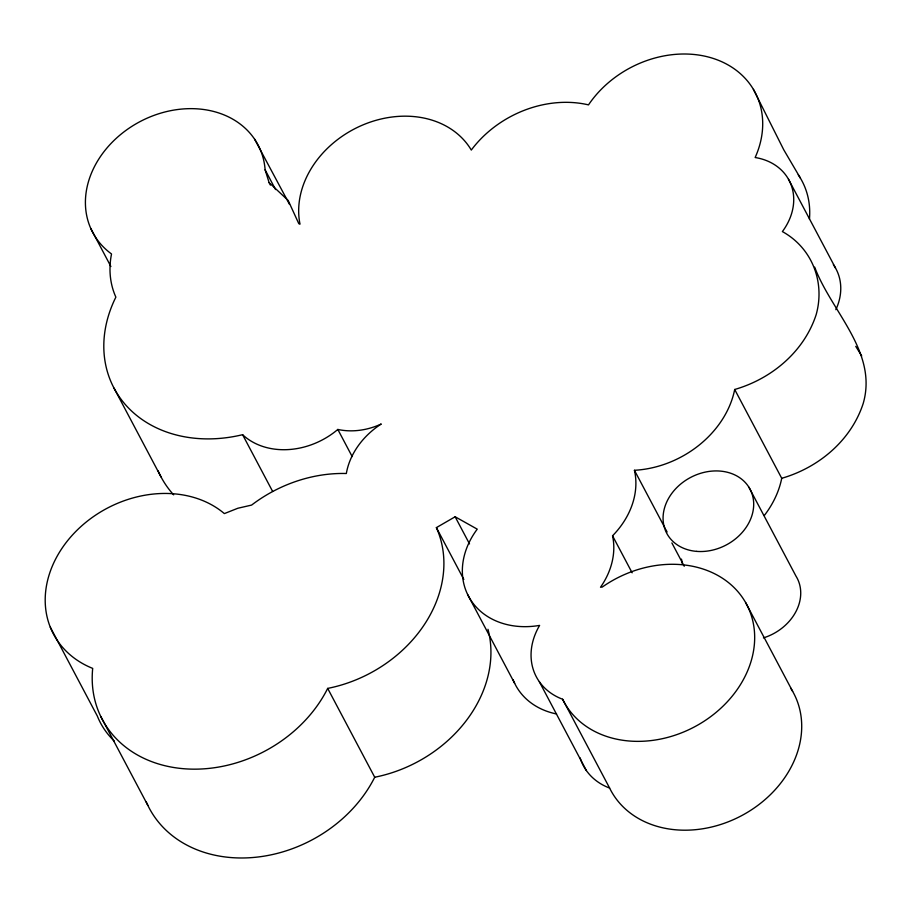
<?xml version="1.0" encoding="UTF-8"?>
<svg xmlns="http://www.w3.org/2000/svg" width="912" height="912" viewBox="0 0 912 912"><rect width="100%" height="100%" fill="white"/><g stroke="black" fill="none" stroke-linecap="round" stroke-linejoin="round"><path stroke-width="1.37" d="M275.572 189.559L265.118 169.826A93.537 75.764 -27.9 0 0 138.453 122.459A93.537 75.764 -27.9 0 0 111.526 253.969A99.146 80.313 -27.9 0 0 115.87 297.141A131.111 106.202 -27.9 0 0 126.928 406.342A131.111 106.202 -27.9 0 0 242.592 434.693A70.714 57.285 -27.9 0 0 337.828 429.449A62.312 50.479 -27.9 0 0 381.262 423.989A72.846 59.018 -27.9 0 0 346.332 473.51A127.247 103.079 -27.9 0 0 251.598 505.088L237.861 508.246L224.363 513.593A106.294 86.104 -27.9 0 0 69.802 538.012A106.294 86.104 -27.9 0 0 92.693 668.393A128.649 104.219 -27.9 0 0 183.358 768.691A128.649 104.219 -27.9 0 0 327.682 688.4A127.247 103.079 -27.9 0 0 436.381 527.626L455.145 516.773L477.238 529.154A78.751 63.794 -27.9 0 0 470.786 600.096A78.751 63.794 -27.9 0 0 539.619 625.404A68.001 55.085 -27.9 0 0 562.601 699.242L609.626 788.071A103.535 83.858 -27.9 0 0 743.451 814.655A103.535 83.858 -27.9 0 0 790.579 687.979M562.601 699.242A103.535 83.858 -27.9 0 0 697.418 725.268A103.535 83.858 -27.9 0 0 742.516 597.622A103.535 83.858 -27.9 0 0 602.228 587.077L600.529 587.225A78.751 63.794 -27.9 0 0 612.545 535.8A81.647 66.143 -27.9 0 0 634.433 470.296A95.099 77.03 -27.9 0 0 734.696 389.481C771.586 378.822 804.088 351.724 816.172 314.629C825.246 282.139 812.193 248.064 782.382 231.58A60.523 49.031 -27.9 0 0 755.147 157.514A98.713 79.96 -27.9 0 0 712.625 58.243A98.713 79.96 -27.9 0 0 588.502 104.88A100.673 81.544 -27.9 0 0 471.299 150.058A94.358 76.437 -27.9 0 0 361.87 125.366A94.358 76.437 -27.9 0 0 300.002 224.181L298.794 223.679L288.181 200.458L269.108 182.617L265.118 169.826M764.245 515.588A95.099 77.03 -27.9 0 0 781.721 478.298C818.611 467.651 851.113 440.553 863.208 403.457C878.085 351.929 831.254 311.71 814.678 267.113M855.764 346.366L861.715 355.931M800.428 178.182L783.739 149.762L753.392 89.353M254.608 139.194L289.48 204.334M586.359 770.549L539.334 681.72M748.9 487.202L795.925 576.019A47.139 38.19 -27.9 0 1 763.435 637.898M788.47 179.208L835.506 268.025M734.696 389.481L781.721 478.298M745.606 602.524L792.631 691.353M634.433 470.296L665.133 528.276M665.794 529.507L667.094 531.981M671.882 542.936L684.239 566.249M612.545 535.8L632.141 572.816M455.145 516.773L469.52 543.917M269.108 182.617L270.408 185.09M436.381 527.626L463.82 579.439M467.628 594.499L514.653 683.316M337.828 429.449L352.192 456.593M242.592 434.693L272.631 491.443M110.888 266.532L90.79 228.479M327.682 688.4L374.718 777.229A128.649 104.219 -27.9 0 1 256.34 857.189A128.649 104.219 -27.9 0 1 146.159 801.671M114.023 388.124L161.048 476.953M100.822 716.581L147.858 805.399M50.297 627.205L97.322 716.034A106.294 86.104 -27.9 0 0 114.285 741.057M487.966 629.291A127.247 103.079 -27.9 0 1 374.718 777.229M556.548 713.971A78.751 63.794 -27.9 0 1 513.068 679.679M609.626 788.071A68.001 55.085 -27.9 0 1 580.157 757.929M681.469 559.113A81.647 66.143 -27.9 0 1 682.415 564.38M833.374 264.674A60.523 49.031 -27.9 0 1 835.848 309.681M798.251 174.773A98.713 79.96 -27.9 0 1 809.446 219.108M173.656 494.84A131.111 106.202 -27.9 0 1 158.118 470.854M696.677 551.384A47.139 38.19 -27.9 0 0 752.149 494.19A47.139 38.19 -27.9 0 0 676.305 488.102A47.139 38.19 -27.9 0 0 696.677 551.384"/></g></svg>
